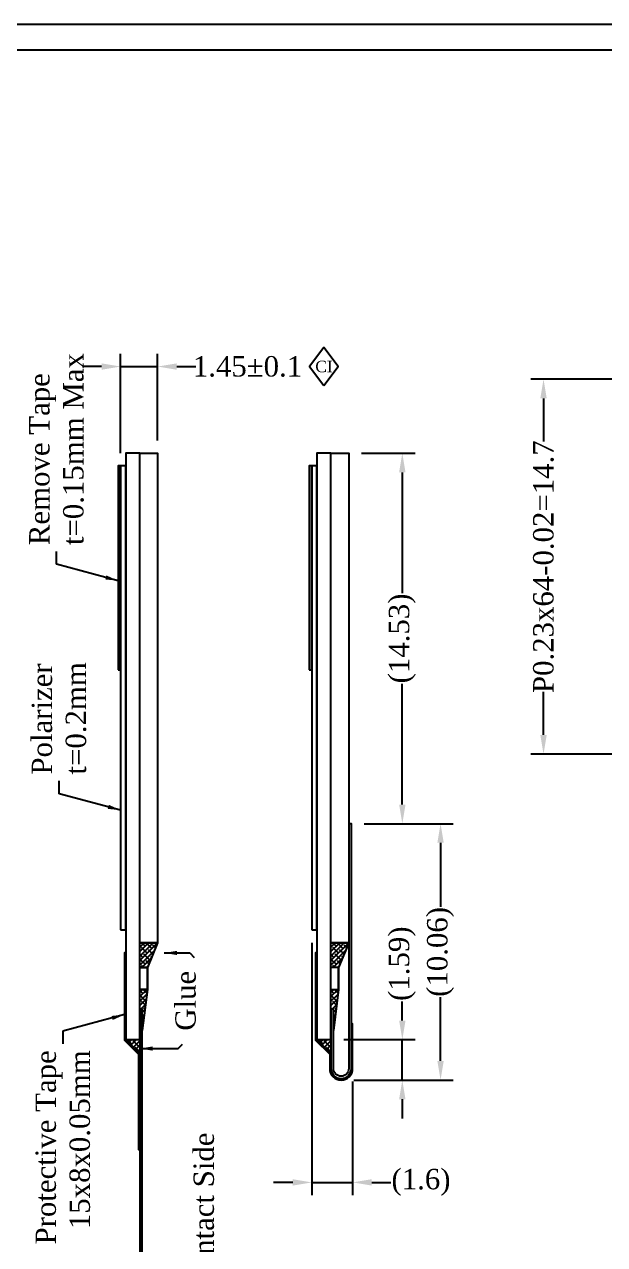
# Model space of a CAD drawing. Header units: millimetres. Extents: x -1 to 120, y 0 to 80.
# Drawn here: x 59.61 to 82.38, y 32.14 to 80 of the extents above; entities that cross this region are included whole.
import ezdxf

# ---------------------------------------------------------------- set-up
doc = ezdxf.new("R2010")
doc.units = ezdxf.units.MM
doc.header["$MEASUREMENT"] = 0
for name, color, linetype in [('Critical Dimension', 1, 'Continuous'), ('Dimension', 7, 'Continuous'), ('Driver IC', 8, 'Continuous'), ('FPC', 30, 'Continuous'), ('Frame', 7, 'Continuous'), ('Index', 7, 'Continuous'), ('Tape', 6, 'Continuous')]:
    doc.layers.add(name, color=color, linetype=linetype)
doc.styles.get("Standard").update_dxf_attribs({"font": 'TIMES.TTF'})
doc.dimstyles.get("Standard").update_dxf_attribs({"dimtxt": 0.8, "dimasz": 0.75, "dimexe": 0.5, "dimexo": 0.5, "dimgap": 0.1, "dimtad": 0, "dimdec": 3, "dimdsep": 46, "dimtxsty": 'Standard', "dimcen": 0.09, "dimadec": 0, "dimazin": 2, "dimtfac": 1, "dimtdec": 3, "dimtmove": 0, "dimatfit": 3, "dimfxl": 0, "dimtolj": 1, "dimarcsym": 0})

# ---------------------------------------------------------------- blocks, each defined once
blk = doc.blocks.new('*D29')
at = {"layer": 'Defpoints', "color": 0}
for p in [(64.84, 66.58), (64.84, 63.18), (63.39, 62.68)]:
    blk.add_point(p, dxfattribs=at)
at = {"layer": 'Dimension', "color": 0, "lineweight": -2}
for p, q in [((63.39, 63.18), (63.39, 67.08)), ((64.84, 63.68), (64.84, 67.08)), ((62.64, 66.58), (61.89, 66.58)), ((63.39, 66.58), (64.84, 66.58)), ((65.59, 66.58), (66.34, 66.58))]:
    blk.add_line(p, q, dxfattribs=at)
at = {"layer": 'Dimension', "color": 0}
for points in [[(62.64, 66.705), (62.64, 66.455), (63.39, 66.58)], [(65.59, 66.705), (65.59, 66.455), (64.84, 66.58)]]:
    blk.add_solid(points, dxfattribs=at)
at = {"layer": 'Dimension', "color": 0, "insert": (68.366, 66.58), "char_height": 0.8, "attachment_point": 5}
blk.add_mtext('\\A1;1.45±0.1', dxfattribs=at)
blk = doc.blocks.new('*D25')
at = {"layer": 'Defpoints', "color": 0}
for p in [(72.34, 63.18), (72.44, 48.649), (74.44, 48.649)]:
    blk.add_point(p, dxfattribs=at)
at = {"layer": 'Dimension', "color": 0, "lineweight": -2}
for p, q in [((72.84, 63.18), (74.94, 63.18)), ((74.44, 62.43), (74.44, 57.689)), ((74.44, 49.399), (74.44, 54.141)), ((72.94, 48.649), (74.94, 48.649))]:
    blk.add_line(p, q, dxfattribs=at)
at = {"layer": 'Dimension', "color": 0}
for points in [[(74.315, 62.43), (74.565, 62.43), (74.44, 63.18)], [(74.315, 49.399), (74.565, 49.399), (74.44, 48.649)]]:
    blk.add_solid(points, dxfattribs=at)
at = {"layer": 'Dimension', "color": 0, "insert": (74.44, 55.915), "char_height": 0.8, "attachment_point": 5, "rotation": 90}
blk.add_mtext('\\A1;(14.53)', dxfattribs=at)
blk = doc.blocks.new('*D26')
at = {"layer": 'Defpoints', "color": 0}
for p in [(71.64, 40.18), (74.44, 40.18), (72.04, 38.593)]:
    blk.add_point(p, dxfattribs=at)
at = {"layer": 'Dimension', "color": 0, "lineweight": -2}
for p, q in [((74.44, 40.93), (74.44, 41.68)), ((72.14, 40.18), (74.94, 40.18)), ((74.44, 38.593), (74.44, 40.18)), ((72.54, 38.593), (74.94, 38.593)), ((74.44, 37.843), (74.44, 37.093))]:
    blk.add_line(p, q, dxfattribs=at)
at = {"layer": 'Dimension', "color": 0}
for points in [[(74.315, 40.93), (74.565, 40.93), (74.44, 40.18)], [(74.315, 37.843), (74.565, 37.843), (74.44, 38.593)]]:
    blk.add_solid(points, dxfattribs=at)
at = {"layer": 'Dimension', "color": 0, "insert": (74.44, 43.159), "char_height": 0.8, "attachment_point": 5, "rotation": 90}
blk.add_mtext('\\A1;(1.59)', dxfattribs=at)
blk = doc.blocks.new('*D27')
at = {"layer": 'Defpoints', "color": 0}
for p in [(70.89, 44.48), (72.49, 39.043), (72.49, 34.58)]:
    blk.add_point(p, dxfattribs=at)
at = {"layer": 'Dimension', "color": 0, "lineweight": -2}
for p, q in [((70.89, 43.98), (70.89, 34.08)), ((72.49, 38.543), (72.49, 34.08)), ((70.14, 34.58), (69.39, 34.58)), ((70.89, 34.58), (72.49, 34.58)), ((73.24, 34.58), (73.99, 34.58))]:
    blk.add_line(p, q, dxfattribs=at)
at = {"layer": 'Dimension', "color": 0}
for points in [[(70.14, 34.705), (70.14, 34.455), (70.89, 34.58)], [(73.24, 34.705), (73.24, 34.455), (72.49, 34.58)]]:
    blk.add_solid(points, dxfattribs=at)
at = {"layer": 'Dimension', "color": 0, "insert": (75.173, 34.58), "char_height": 0.8, "attachment_point": 5}
blk.add_mtext('\\A1;(1.6)', dxfattribs=at)
blk = doc.blocks.new('*D28')
at = {"layer": 'Defpoints', "color": 0}
for p in [(72.44, 48.649), (75.94, 48.649), (72.04, 38.593)]:
    blk.add_point(p, dxfattribs=at)
at = {"layer": 'Dimension', "color": 0, "lineweight": -2}
for p, q in [((72.94, 48.649), (76.44, 48.649)), ((75.94, 47.899), (75.94, 45.395)), ((75.94, 39.343), (75.94, 41.847)), ((72.54, 38.593), (76.44, 38.593))]:
    blk.add_line(p, q, dxfattribs=at)
at = {"layer": 'Dimension', "color": 0}
for points in [[(75.815, 47.899), (76.065, 47.899), (75.94, 48.649)], [(75.815, 39.343), (76.065, 39.343), (75.94, 38.593)]]:
    blk.add_solid(points, dxfattribs=at)
at = {"layer": 'Dimension', "color": 0, "insert": (75.94, 43.621), "char_height": 0.8, "attachment_point": 5, "rotation": 90}
blk.add_mtext('\\A1;(10.06)', dxfattribs=at)
blk = doc.blocks.new('*D31')
at = {"layer": 'Defpoints', "color": 0}
for p in [(84.48, 66.08), (79.98, 51.38), (84.48, 51.38)]:
    blk.add_point(p, dxfattribs=at)
at = {"layer": 'Dimension', "color": 0, "lineweight": -2}
for p, q in [((83.98, 66.08), (79.48, 66.08)), ((79.98, 65.33), (79.98, 63.639)), ((79.98, 52.13), (79.98, 53.821)), ((83.98, 51.38), (79.48, 51.38))]:
    blk.add_line(p, q, dxfattribs=at)
at = {"layer": 'Dimension', "color": 0}
for points in [[(79.855, 65.33), (80.105, 65.33), (79.98, 66.08)], [(79.855, 52.13), (80.105, 52.13), (79.98, 51.38)]]:
    blk.add_solid(points, dxfattribs=at)
at = {"layer": 'Dimension', "color": 0, "insert": (79.98, 58.73), "char_height": 0.8, "attachment_point": 5, "rotation": 90}
blk.add_mtext('\\A1;P0.23x64-0.02=14.7', dxfattribs=at)
blk = doc.blocks.new('Critical Dimension')
at = {"layer": 'Critical Dimension'}
blk.add_lwpolyline([(0, -0.747), (0.561, 0), (0, 0.747), (-0.561, 0)], close=True, dxfattribs=at)
at = {"layer": 'Critical Dimension', "insert": (0, 0), "char_height": 0.45, "attachment_point": 5}
blk.add_mtext('CI', dxfattribs=at)

msp = doc.modelspace()

# ---------------------------------------------------------------- hatches: boundary and pattern name
h = msp.add_hatch()
h.set_pattern_fill('ANSI38', color=8, style=0)
h.paths.add_polyline_path([(64.24, 41.38), (64.14, 41.38), (64.14, 42.15), (64.44, 42.15), (64.44, 43.01), (64.14, 43.01), (64.14, 43.98), (64.84, 43.98), (64.44, 43.01), (64.44, 42.15), (64.24, 40.5345)])
h = msp.add_hatch()
h.set_pattern_fill('ANSI38', color=8, style=0)
h.set_pattern_definition([(45, (7.5, 0), (-0.08838835, 0.08838835), []), (135, (7.5, 0), (-0.26516504, 0.08838835), [0.3125, -0.1875])])
h.paths.add_polyline_path([(71.74, 41.38), (71.64, 41.38), (71.64, 42.15), (71.94, 42.15), (71.94, 43.01), (71.64, 43.01), (71.64, 43.98), (72.34, 43.98), (71.94, 43.01), (71.94, 42.15), (71.74, 40.5345)])
h = msp.add_hatch()
h.set_pattern_fill('ANSI38', color=8, style=0)
h.set_pattern_definition([(45, (8.59, -4.28), (-0.08838835, 0.08838835), []), (135, (8.59, -4.28), (-0.26516504, 0.08838835), [0.3125, -0.1875])])
h.paths.add_polyline_path([(63.59, 40.18), (64.14, 39.63), (64.14, 40.18)])
h = msp.add_hatch()
h.set_pattern_fill('ANSI38', color=8, style=0)
h.set_pattern_definition([(45, (16.09, -4.28), (-0.08838835, 0.08838835), []), (135, (16.09, -4.28), (-0.26516504, 0.08838835), [0.3125, -0.1875])])
h.paths.add_polyline_path([(71.09, 40.18), (71.64, 39.63), (71.64, 40.18)])

# ---------------------------------------------------------------- linework, layer by layer
for points in [[(63.59, 40.18), (64.14, 40.18), (64.14, 63.18), (63.59, 63.18)], [(64.14, 63.18), (64.84, 63.18), (64.84, 43.98), (64.14, 43.98)], [(71.09, 40.18), (71.64, 40.18), (71.64, 63.18), (71.09, 63.18)], [(71.64, 63.18), (72.34, 63.18), (72.34, 43.98), (71.64, 43.98)]]:
    msp.add_lwpolyline(points, close=True)
at = {"color": 4}
for points in [[(63.29, 54.68), (63.39, 54.68), (63.39, 62.68), (63.29, 62.68)], [(70.79, 54.68), (70.89, 54.68), (70.89, 62.68), (70.79, 62.68)]]:
    msp.add_lwpolyline(points, close=True, dxfattribs=at)
at = {"color": 6}
for points in [[(63.39, 44.48), (63.59, 44.48), (63.59, 62.68), (63.39, 62.68)], [(70.89, 44.48), (71.09, 44.48), (71.09, 62.68), (70.89, 62.68)]]:
    msp.add_lwpolyline(points, close=True, dxfattribs=at)
at = {"color": 8}
for points in [[(64.24, 41.38), (64.14, 41.38), (64.14, 42.15), (64.44, 42.15), (64.44, 43.01), (64.14, 43.01), (64.14, 43.98), (64.84, 43.98), (64.44, 43.01), (64.44, 42.15), (64.24, 40.5345)], [(71.74, 41.38), (71.64, 41.38), (71.64, 42.15), (71.94, 42.15), (71.94, 43.01), (71.64, 43.01), (71.64, 43.98), (72.34, 43.98), (71.94, 43.01), (71.94, 42.15), (71.74, 40.5345)], [(63.59, 40.18), (64.14, 40.18), (64.14, 39.63)], [(71.09, 40.18), (71.64, 40.18), (71.64, 39.63)]]:
    msp.add_lwpolyline(points, close=True, dxfattribs=at)
at = {"layer": 'Driver IC', "ltscale": 0.5}
msp.add_lwpolyline([(64.14, 43.01), (64.44, 43.01), (64.44, 42.15), (64.14, 42.15)], close=True, dxfattribs=at)
at = {"layer": 'FPC'}
msp.add_lwpolyline([(71.64, 41.38), (71.64, 39.043, 1), (72.44, 39.043), (72.44, 48.6494), (72.34, 48.6494), (72.34, 39.043, -1), (71.74, 39.043), (71.74, 41.38)], format="xyb", close=True, dxfattribs=at)
msp.add_lwpolyline([(64.14, 28.18), (64.24, 28.18), (64.24, 41.38), (64.14, 41.38)], close=True, dxfattribs=at)
at = {"layer": 'Frame'}
for points in [[(120, 80), (0, 80), (0, 0), (120, 0)], [(119, 1), (1, 1), (1, 79), (119, 79)]]:
    msp.add_lwpolyline(points, close=True, dxfattribs=at)
at = {"layer": 'Tape', "color": 6, "ltscale": 0.5}
msp.add_lwpolyline([(64.14, 35.8699), (64.14, 39.63), (63.59, 40.18), (63.59, 43.58), (63.54, 43.58), (63.54, 40.1593), (64.09, 39.6093), (64.09, 35.8699)], close=True, dxfattribs=at)
msp.add_lwpolyline([(72.44, 40.8023), (72.44, 39.043, -1), (71.64, 39.043), (71.64, 39.63), (71.09, 40.18), (71.09, 43.58), (71.04, 43.58), (71.04, 40.1593), (71.59, 39.6093), (71.59, 39.043, 1), (72.49, 39.043), (72.49, 40.8023)], format="xyb", close=True, dxfattribs=at)

# ---------------------------------------------------------------- block references
at = {"layer": 'Critical Dimension'}
msp.add_blockref('Critical Dimension', (71.3659, 66.58), dxfattribs=at)

# ---------------------------------------------------------------- texts
at = {"layer": 'Index', "char_height": 0.8, "rotation": 90}
for s, insert, attachment_point in [('Remove Tape\\Pt=0.15mm Max', (60.8752, 59.577), 4), ('Polarizer\\Pt=0.2mm', (60.9752, 50.577), 4), ('Glue', (65.94, 41.705), 5), ('Protective Tape\\P15x8x0.05mm', (61.1252, 39.7622), 6), ('{\\fTimes New Roman|b0|i0|c0|p18;Contact Side}', (66.6548, 30.327), 4)]:
    msp.add_mtext(s, dxfattribs=dict(at, insert=insert, attachment_point=attachment_point))

# ---------------------------------------------------------------- dimensions: what is measured, and where the dimension line sits
at = {"layer": 'Dimension'}
dim = msp.add_linear_dim(base=(64.84, 66.58), p1=(63.39, 62.68), p2=(64.84, 63.18), dimstyle='Standard', override={"dimtxt": 0.8, "dimasz": 0.75, "dimexe": 0.5, "dimexo": 0.5, "dimgap": 0.1, "dimtih": 0, "dimtoh": 0, "dimzin": 8, "dimazin": 2, "dimtol": 1, "dimlim": 0, "dimtp": 0.1, "dimtm": 0.1, "dimtofl": 1, "dimtzin": 8}, dxfattribs=at)
dim.commit()
dim.dimension.update_dxf_attribs({"geometry": '*D29', "text_midpoint": (68.3659, 66.58)})
for base, p1, p2, text, override, picture, middle in [((79.98, 51.38), (84.48, 66.08), (84.48, 51.38), 'P0.23x64-0.02=<>', {"dimtxt": 0.8}, '*D31', (79.98, 58.73)), ((74.44, 48.6494), (72.34, 63.18), (72.44, 48.6494), '(<>)', {"dimtxt": 0.8, "dimasz": 0.75, "dimexe": 0.5, "dimexo": 0.5, "dimgap": 0.1, "dimtih": 0, "dimtoh": 0, "dimdec": 2, "dimzin": 8, "dimazin": 2, "dimtzin": 8}, '*D25', (74.44, 55.9147)), ((75.94, 48.6494), (72.04, 38.593), (72.44, 48.6494), '(<>)', {"dimtxt": 0.8, "dimasz": 0.75, "dimexe": 0.5, "dimexo": 0.5, "dimgap": 0.1, "dimtih": 0, "dimtoh": 0, "dimdec": 2, "dimzin": 8, "dimazin": 2, "dimtzin": 8}, '*D28', (75.94, 43.6212)), ((74.44, 40.18), (72.04, 38.593), (71.64, 40.18), '(<>)', {"dimtxt": 0.8, "dimasz": 0.75, "dimexe": 0.5, "dimexo": 0.5, "dimgap": 0.1, "dimtih": 0, "dimtoh": 0, "dimdec": 2, "dimzin": 8, "dimazin": 2, "dimtzin": 8}, '*D26', (74.44, 43.1585))]:
    dim = msp.add_linear_dim(base=base, p1=p1, p2=p2, angle=90, text=text, dimstyle='Standard', override=override, dxfattribs=at)
    dim.commit()
    dim.dimension.update_dxf_attribs({"geometry": picture, "text_midpoint": middle})
dim = msp.add_linear_dim(base=(72.49, 34.58), p1=(70.89, 44.48), p2=(72.49, 39.043), text='(<>)', dimstyle='Standard', override={"dimtxt": 0.8, "dimasz": 0.75, "dimexe": 0.5, "dimexo": 0.5, "dimgap": 0.1, "dimtih": 0, "dimtoh": 0, "dimdec": 2, "dimzin": 8, "dimazin": 2, "dimtzin": 8}, dxfattribs=at)
dim.commit()
dim.dimension.update_dxf_attribs({"geometry": '*D27', "text_midpoint": (75.1732, 34.58)})

# ---------------------------------------------------------------- leaders
at = {"layer": 'Index'}
for points, override in [([(63.29, 58.18), (60.8752, 58.827), (60.8752, 59.327)], {"dimtxt": 0.5, "dimasz": 0.5, "dimexe": 0.5, "dimexo": 0.5, "dimgap": 0.1, "dimtih": 0, "dimdec": 3}), ([(63.39, 49.18), (60.9752, 49.827), (60.9752, 50.327)], {"dimtxt": 0.5, "dimasz": 0.5, "dimexe": 0.5, "dimexo": 0.5, "dimgap": 0.1, "dimtih": 0, "dimdec": 3}), ([(65.099, 43.58), (66.099, 43.58), (66.2758, 43.4032)], {"dimtxt": 0.5, "dimasz": 0.5, "dimexe": 0.5, "dimexo": 0.5, "dimgap": 0.1, "dimtih": 0, "dimdec": 2}), ([(63.54, 41.1593), (61.1252, 40.5122), (61.1252, 40.0122)], {"dimtxt": 0.5, "dimasz": 0.5, "dimexe": 0.5, "dimexo": 0.5, "dimgap": 0.1, "dimtih": 0, "dimdec": 3}), ([(64.14, 39.83), (65.64, 39.83), (65.8168, 40.0068)], {"dimtxt": 0.5, "dimasz": 0.5, "dimexe": 0.5, "dimexo": 0.5, "dimgap": 0.1, "dimtih": 0, "dimdec": 2})]:
    msp.add_leader(points, dimstyle='Standard', override=override, dxfattribs=at)

doc.saveas('drawing.dxf')
